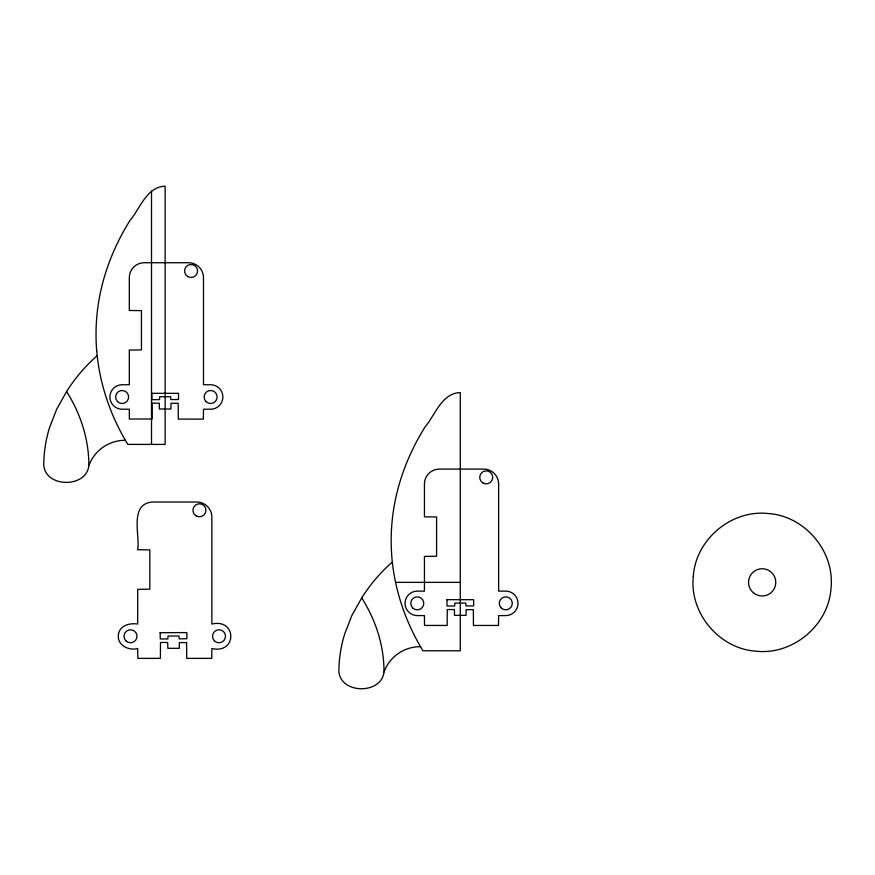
<?xml version="1.0" encoding="UTF-8"?>
<svg xmlns="http://www.w3.org/2000/svg" width="875" height="875" viewBox="0 0 875 875"><rect width="100%" height="100%" fill="white"/><g stroke="black" fill="none" stroke-linecap="round" stroke-linejoin="round"><path stroke-width="1.31" d="M460.272 582.367L460.283 392.58C441.777 393.083 435.269 414.87 425.086 426.902C409.762 451.369 398.803 478.669 393.98 507.183A200.627 200.627 0 0 0 391.869 557.375C394.669 590.384 405.748 622.497 422.931 650.759L460.283 650.792L460.272 582.367L395.555 582.367M66.577 391.552C77.142 408.209 84.536 426.956 87.456 446.502A129.686 129.686 0 0 1 88.878 465.588C86.417 487.988 46.2 487.988 43.75 465.588A128.866 128.866 0 0 1 49.547 427.602L56.689 409.216L66.577 391.552A165.889 165.889 0 0 1 97.223 355.644M361.714 597.909C372.28 614.578 379.684 633.314 382.605 652.859A129.686 129.686 0 0 1 384.016 671.945C381.566 694.356 341.348 694.356 338.887 671.945A128.866 128.866 0 0 1 344.695 633.97L351.827 615.573L361.714 597.909A165.889 165.889 0 0 1 392.361 562.002M96.731 351.006C99.52 384.027 110.611 416.139 127.794 444.391L165.145 444.423L165.145 186.211C146.628 186.714 140.131 208.512 129.948 220.544C114.614 245 103.655 272.311 98.842 300.814A200.627 200.627 0 0 0 96.72 351.006M424.441 484.006L424.452 516.852L436.592 516.972L436.592 556.248L424.441 556.434L424.441 591.117L417.244 591.117A12.239 12.239 0 0 0 405.037 603.378A12.239 12.239 0 0 0 417.298 615.584L424.441 615.584L424.506 625.428L447.158 625.45L447.256 609.558L454.442 609.558L454.497 615.344L466.058 615.366L466.156 609.656L473.342 609.656L473.462 625.461L498.477 625.461L498.63 615.584L505.805 615.584A12.239 12.239 0 0 0 518.011 603.323A12.239 12.239 0 0 0 505.75 591.117L498.63 591.117L498.63 483.984A14.919 14.919 0 0 0 483.733 469.087L439.338 469.098A14.93 14.93 0 0 0 424.441 484.006M151.517 191.045L151.517 444.391M384.016 671.945A38.511 38.511 0 0 1 420.481 646.68M88.878 465.588A38.511 38.511 0 0 1 125.333 440.311M152.108 403.189L152.097 418.983L129.369 419.059L129.303 409.216L122.15 409.216A12.239 12.239 0 0 1 109.889 397.009A12.239 12.239 0 0 1 122.095 384.748L129.303 384.748L129.303 350.066L141.455 349.891L141.455 310.614L129.314 310.494L129.303 277.637A14.93 14.93 0 0 1 144.2 262.73L188.595 262.73A14.919 14.919 0 0 1 203.492 277.627L203.492 384.748L210.613 384.748A12.239 12.239 0 0 1 222.873 396.955A12.239 12.239 0 0 1 210.667 409.227L203.492 409.216L203.339 419.103L178.314 419.092L178.194 403.288L171.008 403.288L170.92 409.008L159.359 408.986L159.294 403.189L152.108 403.189M693.306 576.341C689.216 613.058 719.261 648.856 756.12 651.197C792.837 655.288 828.636 625.253 830.987 588.383C835.078 551.677 805.033 515.867 768.173 513.527C731.456 509.436 695.658 539.47 693.306 576.341M118.464 634.112C116.43 644.733 128.483 651.098 137.681 648.506L137.856 658.394L160.387 658.361L160.486 642.48L167.672 642.48L167.847 648.309L179.233 648.309L179.386 642.578L186.572 642.578L186.747 658.394L211.772 658.361L211.859 648.506C237.103 654.38 237.114 618.155 211.859 624.039L211.859 516.906C211.925 508.944 204.936 501.966 196.963 502.02L152.567 502.02C128.822 503.672 140.263 535.784 137.681 549.719L149.822 549.894L149.822 589.17L137.681 589.356L137.681 624.039C129.959 622.814 120.006 625.209 118.464 634.112M160.136 632.691L160.245 638.947L167.869 638.947L168.033 636.016L179.025 636.016L179.145 638.848L186.922 638.739L186.823 632.592L160.136 632.691M151.834 393.312L151.867 399.656L159.545 399.634L159.655 396.736L170.647 396.736L170.833 399.58L178.511 399.514L178.5 393.334L151.834 393.312M446.983 599.67L447.005 606.025L454.683 605.992L454.803 603.094L465.795 603.094L465.97 605.938L473.659 605.872L473.648 599.703L446.983 599.67M754.337 593.512A13.606 13.606 0 0 0 775.709 583.548A13.606 13.606 0 0 0 756.394 570.03A13.606 13.606 0 0 0 754.337 593.512M187.83 276.62A6.508 6.508 0 0 0 197.597 270.988A6.508 6.508 0 0 0 187.83 265.355A6.508 6.508 0 0 0 187.83 276.62M206.03 401.592A6.508 6.508 0 0 0 216.923 398.672A6.508 6.508 0 0 0 208.95 390.698A6.508 6.508 0 0 0 206.03 401.592M117.523 401.592A6.508 6.508 0 0 0 128.417 398.672A6.508 6.508 0 0 0 120.444 390.709A6.508 6.508 0 0 0 117.523 401.592M482.967 482.989A6.508 6.508 0 0 0 492.734 477.356A6.508 6.508 0 0 0 482.967 471.712A6.508 6.508 0 0 0 482.967 482.989M501.178 607.95A6.508 6.508 0 0 0 512.072 605.03A6.508 6.508 0 0 0 504.098 597.056A6.508 6.508 0 0 0 501.178 607.95M412.672 607.961A6.508 6.508 0 0 0 423.555 605.041A6.508 6.508 0 0 0 415.581 597.067A6.508 6.508 0 0 0 412.672 607.961M196.197 515.911A6.508 6.508 0 0 0 205.964 510.278A6.508 6.508 0 0 0 196.197 504.634A6.508 6.508 0 0 0 196.197 515.911M214.408 640.872A6.508 6.508 0 0 0 225.302 637.952A6.508 6.508 0 0 0 217.328 629.978A6.508 6.508 0 0 0 214.408 640.872M125.902 640.883A6.508 6.508 0 0 0 136.795 637.962A6.508 6.508 0 0 0 128.822 629.989A6.508 6.508 0 0 0 125.902 640.883"/></g></svg>
